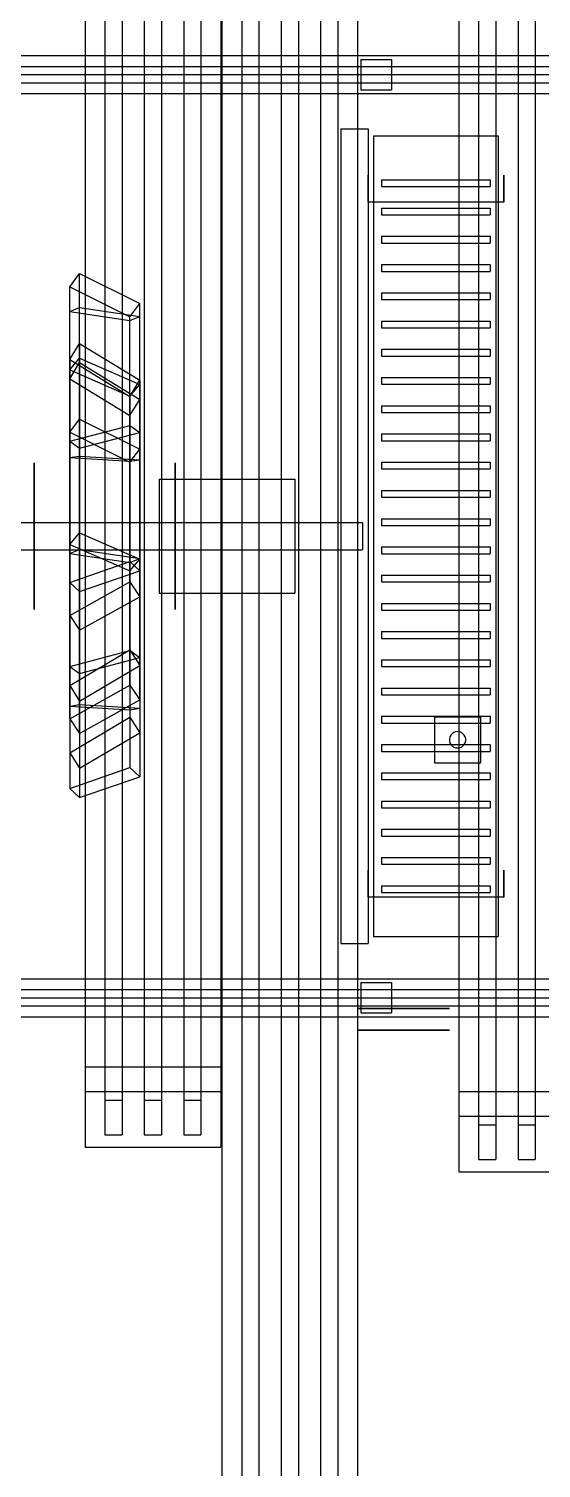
# Model space of a CAD drawing. Header units: millimetres. Extents: x -1355 to 669, y -1138 to 733.
# Drawn here: x -145.6 to -124.8, y -499 to -440.6 of the extents above; entities that cross this region are included whole.
import ezdxf

# ---------------------------------------------------------------- set-up
doc = ezdxf.new("R2010")
doc.units = ezdxf.units.MM
doc.layers.add('HIDDEN', color=8, linetype='Continuous')

msp = doc.modelspace()

# ---------------------------------------------------------------- linework, layer by layer
at = {"layer": 'HIDDEN'}
for points in [[(-137.75, -201.948), (-137.75, -674.948)], [(-137.75, -201.948), (-137.75, -674.948)], [(-132.25, -201.948), (-132.25, -674.948)], [(-132.25, -201.948), (-132.25, -674.948)], [(-136.95, -202.448), (-136.95, -674.448)], [(-136.95, -202.448), (-136.95, -674.448)], [(-136.25, -202.448), (-136.25, -674.448)], [(-136.25, -202.448), (-136.25, -674.448)], [(-135.35, -202.448), (-135.35, -674.448)], [(-135.35, -202.448), (-135.35, -674.448)], [(-134.65, -202.448), (-134.65, -674.448)], [(-134.65, -202.448), (-134.65, -674.448)], [(-133.75, -202.448), (-133.75, -674.448)], [(-133.75, -202.448), (-133.75, -674.448)], [(-133.05, -202.448), (-133.05, -674.448)], [(-133.05, -202.448), (-133.05, -674.448)], [(-143.3, -268.448), (-143.3, -485.948)], [(-143.3, -268.448), (-143.3, -485.948)], [(-137.8, -268.448), (-137.8, -485.948)], [(-137.8, -268.448), (-137.8, -485.948)], [(-142.5, -268.948), (-142.5, -485.448)], [(-142.5, -268.948), (-142.5, -485.448)], [(-141.8, -268.948), (-141.8, -485.448)], [(-141.8, -268.948), (-141.8, -485.448)], [(-140.9, -268.948), (-140.9, -485.448)], [(-140.9, -268.948), (-140.9, -485.448)], [(-140.2, -268.948), (-140.2, -485.448)], [(-140.2, -268.948), (-140.2, -485.448)], [(-139.3, -268.948), (-139.3, -485.448)], [(-139.3, -268.948), (-139.3, -485.448)], [(-138.6, -268.948), (-138.6, -485.448)], [(-138.6, -268.948), (-138.6, -485.448)], [(-128.15, -274.448), (-128.15, -486.948)], [(-128.15, -274.448), (-128.15, -486.948)], [(-127.35, -274.948), (-127.35, -486.448)], [(-127.35, -274.948), (-127.35, -486.448)], [(-126.65, -274.948), (-126.65, -486.448)], [(-126.65, -274.948), (-126.65, -486.448)], [(-125.75, -274.948), (-125.75, -486.448)], [(-125.75, -274.948), (-125.75, -486.448)], [(-125.05, -274.948), (-125.05, -486.448)], [(-125.05, -274.948), (-125.05, -486.448)], [(-317.4, -441.728), (-97.4, -441.728)], [(-317.4, -441.728), (-97.4, -441.728)], [(-317.4, -441.728), (-97.4, -441.728)], [(-317.4, -441.728), (-97.4, -441.728)], [(-132.116, -441.882), (-130.884, -441.882)], [(-132.116, -441.882), (-130.884, -441.882)], [(-132.116, -441.882), (-132.116, -443.114)], [(-132.116, -441.882), (-132.116, -443.114)], [(-130.884, -441.882), (-130.884, -443.114)], [(-130.884, -441.882), (-130.884, -443.114)], [(-317.4, -442.168), (-97.4, -442.168)], [(-317.4, -442.168), (-97.4, -442.168)], [(-317.4, -442.498), (-97.4, -442.498)], [(-317.4, -442.498), (-97.4, -442.498)], [(-317.4, -442.498), (-97.4, -442.498)], [(-317.4, -442.498), (-97.4, -442.498)], [(-317.4, -442.498), (-97.4, -442.498)], [(-317.4, -442.498), (-97.4, -442.498)], [(-317.4, -442.828), (-97.4, -442.828)], [(-317.4, -442.828), (-97.4, -442.828)], [(-132.116, -443.114), (-130.884, -443.114)], [(-132.116, -443.114), (-130.884, -443.114)], [(-317.4, -443.268), (-97.4, -443.268)], [(-317.4, -443.268), (-97.4, -443.268)], [(-317.4, -443.268), (-97.4, -443.268)], [(-317.4, -443.268), (-97.4, -443.268)], [(-132.93, -444.698), (-131.83, -444.698)], [(-132.93, -444.698), (-131.83, -444.698)], [(-132.93, -444.698), (-132.93, -477.698)], [(-132.93, -444.698), (-132.93, -477.698)], [(-131.83, -444.698), (-131.83, -477.698)], [(-131.83, -444.698), (-131.83, -477.698)], [(-131.61, -444.973), (-126.55, -444.973)], [(-131.61, -444.973), (-126.55, -444.973)], [(-131.61, -444.973), (-131.61, -477.423)], [(-131.61, -444.973), (-131.61, -477.423)], [(-131.61, -444.973), (-126.55, -444.973)], [(-131.61, -444.973), (-126.55, -444.973)], [(-131.61, -444.973), (-131.61, -477.423)], [(-131.61, -444.973), (-131.61, -477.423)], [(-126.55, -444.973), (-126.55, -477.423)], [(-126.55, -444.973), (-126.55, -477.423)], [(-126.55, -444.973), (-126.55, -477.423)], [(-126.55, -444.973), (-126.55, -477.423)], [(-131.83, -446.568), (-131.83, -446.584)], [(-131.83, -446.584), (-131.83, -446.568)], [(-131.83, -446.568), (-131.83, -446.584)], [(-131.83, -446.584), (-131.83, -446.568)], [(-131.83, -446.584), (-131.83, -446.631)], [(-131.83, -446.631), (-131.83, -446.584)], [(-131.83, -446.584), (-131.83, -446.631)], [(-131.83, -446.631), (-131.83, -446.584)], [(-131.83, -446.631), (-131.83, -446.707)], [(-131.83, -446.707), (-131.83, -446.631)], [(-131.83, -446.631), (-131.83, -446.707)], [(-131.83, -446.707), (-131.83, -446.631)], [(-131.83, -446.707), (-131.83, -446.806)], [(-131.83, -446.806), (-131.83, -446.707)], [(-131.83, -446.707), (-131.83, -446.806)], [(-131.83, -446.806), (-131.83, -446.707)], [(-126.33, -446.568), (-126.33, -446.584)], [(-126.33, -446.584), (-126.33, -446.568)], [(-126.33, -446.568), (-126.33, -446.584)], [(-126.33, -446.584), (-126.33, -446.568)], [(-126.33, -446.584), (-126.33, -446.631)], [(-126.33, -446.631), (-126.33, -446.584)], [(-126.33, -446.584), (-126.33, -446.631)], [(-126.33, -446.631), (-126.33, -446.584)], [(-126.33, -446.631), (-126.33, -446.707)], [(-126.33, -446.707), (-126.33, -446.631)], [(-126.33, -446.631), (-126.33, -446.707)], [(-126.33, -446.707), (-126.33, -446.631)], [(-126.33, -446.707), (-126.33, -446.806)], [(-126.33, -446.806), (-126.33, -446.707)], [(-126.33, -446.707), (-126.33, -446.806)], [(-126.33, -446.806), (-126.33, -446.707)], [(-131.83, -446.806), (-131.83, -446.923)], [(-131.83, -446.923), (-131.83, -446.806)], [(-131.83, -446.806), (-131.83, -446.923)], [(-131.83, -446.923), (-131.83, -446.806)], [(-131.83, -446.923), (-131.83, -447.052)], [(-131.83, -447.052), (-131.83, -446.923)], [(-131.83, -446.923), (-131.83, -447.052)], [(-131.83, -447.052), (-131.83, -446.923)], [(-131.83, -447.052), (-131.83, -447.185)], [(-131.83, -447.185), (-131.83, -447.052)], [(-131.83, -447.052), (-131.83, -447.185)], [(-131.83, -447.185), (-131.83, -447.052)], [(-131.83, -447.185), (-131.83, -447.313)], [(-131.83, -447.313), (-131.83, -447.185)], [(-131.83, -447.185), (-131.83, -447.313)], [(-131.83, -447.313), (-131.83, -447.185)], [(-131.83, -447.313), (-131.83, -447.431)], [(-131.83, -447.431), (-131.83, -447.313)], [(-131.83, -447.313), (-131.83, -447.431)], [(-131.83, -447.431), (-131.83, -447.313)], [(-131.28, -446.761), (-126.88, -446.761)], [(-131.28, -446.761), (-126.88, -446.761)], [(-131.28, -446.761), (-131.28, -447.036)], [(-131.28, -446.761), (-131.28, -447.036)], [(-131.28, -447.036), (-126.88, -447.036)], [(-131.28, -447.036), (-126.88, -447.036)], [(-126.88, -446.761), (-126.88, -447.036)], [(-126.88, -446.761), (-126.88, -447.036)], [(-126.33, -446.806), (-126.33, -446.923)], [(-126.33, -446.923), (-126.33, -446.806)], [(-126.33, -446.806), (-126.33, -446.923)], [(-126.33, -446.923), (-126.33, -446.806)], [(-126.33, -446.923), (-126.33, -447.052)], [(-126.33, -447.052), (-126.33, -446.923)], [(-126.33, -446.923), (-126.33, -447.052)], [(-126.33, -447.052), (-126.33, -446.923)], [(-126.33, -447.052), (-126.33, -447.185)], [(-126.33, -447.185), (-126.33, -447.052)], [(-126.33, -447.052), (-126.33, -447.185)], [(-126.33, -447.185), (-126.33, -447.052)], [(-126.33, -447.185), (-126.33, -447.313)], [(-126.33, -447.313), (-126.33, -447.185)], [(-126.33, -447.185), (-126.33, -447.313)], [(-126.33, -447.313), (-126.33, -447.185)], [(-126.33, -447.313), (-126.33, -447.431)], [(-126.33, -447.431), (-126.33, -447.313)], [(-126.33, -447.313), (-126.33, -447.431)], [(-126.33, -447.431), (-126.33, -447.313)], [(-131.83, -447.431), (-131.83, -447.53)], [(-131.83, -447.53), (-131.83, -447.431)], [(-131.83, -447.431), (-131.83, -447.53)], [(-131.83, -447.53), (-131.83, -447.431)], [(-131.83, -447.53), (-131.83, -447.605)], [(-131.83, -447.605), (-131.83, -447.53)], [(-131.83, -447.53), (-131.83, -447.605)], [(-131.83, -447.605), (-131.83, -447.53)], [(-131.83, -447.605), (-131.83, -447.652)], [(-131.83, -447.652), (-131.83, -447.605)], [(-131.83, -447.605), (-131.83, -447.652)], [(-131.83, -447.652), (-131.83, -447.605)], [(-131.83, -447.652), (-131.83, -447.668)], [(-131.83, -447.668), (-131.83, -447.652)], [(-131.83, -447.652), (-131.83, -447.668)], [(-131.83, -447.668), (-131.83, -447.652)], [(-126.33, -447.668), (-131.83, -447.668)], [(-126.33, -447.668), (-131.83, -447.668)], [(-131.28, -447.905), (-126.88, -447.905)], [(-131.28, -447.905), (-126.88, -447.905)], [(-131.28, -447.905), (-131.28, -448.18)], [(-131.28, -447.905), (-131.28, -448.18)], [(-126.88, -447.905), (-126.88, -448.18)], [(-126.88, -447.905), (-126.88, -448.18)], [(-126.33, -447.431), (-126.33, -447.53)], [(-126.33, -447.53), (-126.33, -447.431)], [(-126.33, -447.431), (-126.33, -447.53)], [(-126.33, -447.53), (-126.33, -447.431)], [(-126.33, -447.53), (-126.33, -447.605)], [(-126.33, -447.605), (-126.33, -447.53)], [(-126.33, -447.53), (-126.33, -447.605)], [(-126.33, -447.605), (-126.33, -447.53)], [(-126.33, -447.605), (-126.33, -447.652)], [(-126.33, -447.652), (-126.33, -447.605)], [(-126.33, -447.605), (-126.33, -447.652)], [(-126.33, -447.652), (-126.33, -447.605)], [(-126.33, -447.652), (-126.33, -447.668)], [(-126.33, -447.668), (-126.33, -447.652)], [(-126.33, -447.652), (-126.33, -447.668)], [(-126.33, -447.668), (-126.33, -447.652)], [(-131.28, -448.18), (-126.88, -448.18)], [(-131.28, -448.18), (-126.88, -448.18)], [(-131.28, -449.049), (-126.88, -449.049)], [(-131.28, -449.049), (-126.88, -449.049)], [(-131.28, -449.049), (-131.28, -449.324)], [(-131.28, -449.049), (-131.28, -449.324)], [(-126.88, -449.049), (-126.88, -449.324)], [(-126.88, -449.049), (-126.88, -449.324)], [(-131.28, -449.324), (-126.88, -449.324)], [(-131.28, -449.324), (-126.88, -449.324)], [(-131.28, -450.193), (-126.88, -450.193)], [(-131.28, -450.193), (-126.88, -450.193)], [(-131.28, -450.193), (-131.28, -450.468)], [(-131.28, -450.193), (-131.28, -450.468)], [(-126.88, -450.193), (-126.88, -450.468)], [(-126.88, -450.193), (-126.88, -450.468)], [(-143.92, -451.092), (-143.518, -450.558)], [(-143.518, -450.558), (-141.08, -451.773)], [(-143.518, -456.451), (-143.518, -450.558)], [(-131.28, -450.468), (-126.88, -450.468)], [(-131.28, -450.468), (-126.88, -450.468)], [(-143.92, -451.092), (-141.482, -452.307)], [(-143.92, -456.985), (-143.92, -451.092)], [(-131.28, -451.337), (-126.88, -451.337)], [(-131.28, -451.337), (-126.88, -451.337)], [(-131.28, -451.337), (-131.28, -451.612)], [(-131.28, -451.337), (-131.28, -451.612)], [(-126.88, -451.337), (-126.88, -451.612)], [(-126.88, -451.337), (-126.88, -451.612)], [(-143.92, -452.093), (-143.518, -451.93)], [(-143.518, -451.93), (-141.08, -452.302)], [(-143.518, -461.733), (-143.518, -451.93)], [(-141.482, -452.307), (-141.08, -451.773)], [(-141.08, -457.667), (-141.08, -451.773)], [(-131.28, -451.612), (-126.88, -451.612)], [(-131.28, -451.612), (-126.88, -451.612)], [(-143.92, -452.093), (-141.482, -452.465)], [(-143.92, -461.896), (-143.92, -452.093)], [(-141.482, -452.465), (-141.08, -452.302)], [(-141.482, -458.2), (-141.482, -452.307)], [(-141.482, -462.267), (-141.482, -452.465)], [(-141.08, -462.104), (-141.08, -452.302)], [(-131.28, -452.481), (-126.88, -452.481)], [(-131.28, -452.481), (-126.88, -452.481)], [(-131.28, -452.481), (-131.28, -452.756)], [(-131.28, -452.481), (-131.28, -452.756)], [(-126.88, -452.481), (-126.88, -452.756)], [(-126.88, -452.481), (-126.88, -452.756)], [(-131.28, -452.756), (-126.88, -452.756)], [(-131.28, -452.756), (-126.88, -452.756)], [(-143.92, -454.045), (-143.518, -453.391)], [(-143.518, -453.391), (-141.08, -454.881)], [(-143.518, -453.391), (-143.518, -454.165)], [(-131.28, -453.625), (-126.88, -453.625)], [(-131.28, -453.625), (-126.88, -453.625)], [(-131.28, -453.625), (-131.28, -453.9)], [(-131.28, -453.625), (-131.28, -453.9)], [(-126.88, -453.625), (-126.88, -453.9)], [(-126.88, -453.625), (-126.88, -453.9)], [(-143.92, -454.453), (-143.518, -453.984)], [(-143.92, -454.045), (-141.482, -455.536)], [(-143.92, -454.045), (-143.92, -454.819)], [(-143.92, -454.819), (-143.518, -454.165)], [(-143.518, -453.984), (-141.08, -455.052)], [(-143.518, -453.984), (-143.518, -461.062)], [(-143.518, -454.165), (-141.08, -455.655)], [(-131.28, -453.9), (-126.88, -453.9)], [(-131.28, -453.9), (-126.88, -453.9)], [(-143.92, -454.453), (-141.482, -455.521)], [(-143.92, -454.453), (-143.92, -461.532)], [(-143.92, -454.819), (-141.482, -456.31)], [(-141.482, -455.536), (-141.08, -454.881)], [(-141.08, -454.881), (-141.08, -455.655)], [(-131.28, -454.769), (-126.88, -454.769)], [(-131.28, -454.769), (-126.88, -454.769)], [(-131.28, -454.769), (-131.28, -455.044)], [(-131.28, -454.769), (-131.28, -455.044)], [(-126.88, -454.769), (-126.88, -455.044)], [(-126.88, -454.769), (-126.88, -455.044)], [(-141.482, -455.521), (-141.08, -455.052)], [(-141.08, -455.052), (-141.08, -462.131)], [(-131.28, -455.044), (-126.88, -455.044)], [(-131.28, -455.044), (-126.88, -455.044)], [(-141.482, -455.521), (-141.482, -462.6)], [(-141.482, -455.536), (-141.482, -456.31)], [(-141.482, -456.31), (-141.08, -455.655)], [(-131.28, -455.913), (-126.88, -455.913)], [(-131.28, -455.913), (-126.88, -455.913)], [(-131.28, -455.913), (-131.28, -456.188)], [(-131.28, -455.913), (-131.28, -456.188)], [(-126.88, -455.913), (-126.88, -456.188)], [(-126.88, -455.913), (-126.88, -456.188)], [(-143.92, -456.985), (-143.518, -456.451)], [(-143.518, -456.451), (-141.08, -457.667)], [(-131.28, -456.188), (-126.88, -456.188)], [(-131.28, -456.188), (-126.88, -456.188)], [(-143.92, -457.355), (-141.482, -456.709)], [(-143.92, -456.985), (-141.482, -458.2)], [(-143.518, -457.639), (-141.08, -456.993)], [(-141.482, -465.834), (-141.482, -456.709)], [(-141.482, -456.709), (-141.08, -456.993)], [(-141.08, -466.118), (-141.08, -456.993)], [(-131.28, -457.057), (-126.88, -457.057)], [(-131.28, -457.057), (-126.88, -457.057)], [(-131.28, -457.057), (-131.28, -457.332)], [(-131.28, -457.057), (-131.28, -457.332)], [(-126.88, -457.057), (-126.88, -457.332)], [(-126.88, -457.057), (-126.88, -457.332)], [(-143.92, -466.481), (-143.92, -457.355)], [(-143.92, -457.355), (-143.518, -457.639)], [(-143.518, -466.764), (-143.518, -457.639)], [(-141.482, -458.2), (-141.08, -457.667)], [(-131.28, -457.332), (-126.88, -457.332)], [(-131.28, -457.332), (-126.88, -457.332)], [(-145.36, -458.228), (-145.36, -458.312)], [(-145.36, -458.318), (-145.36, -458.228)], [(-145.36, -458.312), (-145.36, -458.563)], [(-145.36, -458.574), (-145.36, -458.318)], [(-143.92, -458.017), (-143.518, -457.952)], [(-143.92, -458.017), (-141.482, -458.163)], [(-143.92, -458.017), (-143.92, -468.088)], [(-143.518, -457.952), (-141.08, -458.099)], [(-143.518, -457.952), (-143.518, -468.024)], [(-141.482, -458.163), (-141.08, -458.099)], [(-141.482, -458.163), (-141.482, -468.234)], [(-141.08, -458.099), (-141.08, -468.17)], [(-139.64, -458.228), (-139.64, -458.312)], [(-139.64, -458.318), (-139.64, -458.228)], [(-139.64, -458.312), (-139.64, -458.563)], [(-139.64, -458.574), (-139.64, -458.318)], [(-131.28, -458.201), (-126.88, -458.201)], [(-131.28, -458.201), (-126.88, -458.201)], [(-131.28, -458.201), (-131.28, -458.476)], [(-131.28, -458.201), (-131.28, -458.476)], [(-126.88, -458.201), (-126.88, -458.476)], [(-126.88, -458.201), (-126.88, -458.476)], [(-145.36, -458.563), (-145.36, -458.967)], [(-145.36, -458.983), (-145.36, -458.574)], [(-145.36, -458.967), (-145.36, -459.501)], [(-145.36, -459.521), (-145.36, -458.983)], [(-140.3, -458.888), (-134.8, -458.888)], [(-140.3, -458.888), (-134.8, -458.888)], [(-140.3, -458.888), (-140.3, -463.508)], [(-140.3, -458.888), (-140.3, -463.508)], [(-139.64, -458.563), (-139.64, -458.967)], [(-139.64, -458.983), (-139.64, -458.574)], [(-139.64, -458.967), (-139.64, -459.501)], [(-139.64, -459.521), (-139.64, -458.983)], [(-134.8, -458.888), (-134.8, -463.508)], [(-134.8, -458.888), (-134.8, -463.508)], [(-131.28, -458.476), (-126.88, -458.476)], [(-131.28, -458.476), (-126.88, -458.476)], [(-145.36, -459.501), (-145.36, -460.134)], [(-145.36, -460.156), (-145.36, -459.521)], [(-139.64, -459.501), (-139.64, -460.134)], [(-139.64, -460.156), (-139.64, -459.521)], [(-131.28, -459.345), (-126.88, -459.345)], [(-131.28, -459.345), (-126.88, -459.345)], [(-131.28, -459.345), (-131.28, -459.62)], [(-131.28, -459.345), (-131.28, -459.62)], [(-126.88, -459.345), (-126.88, -459.62)], [(-126.88, -459.345), (-126.88, -459.62)], [(-145.36, -460.134), (-145.36, -460.829)], [(-139.64, -460.134), (-139.64, -460.829)], [(-131.28, -459.62), (-126.88, -459.62)], [(-131.28, -459.62), (-126.88, -459.62)], [(-152.95, -460.648), (-132.05, -460.648)], [(-152.95, -460.648), (-132.05, -460.648)], [(-145.36, -460.852), (-145.36, -460.156)], [(-139.64, -460.852), (-139.64, -460.156)], [(-132.05, -460.648), (-132.05, -461.748)], [(-132.05, -460.648), (-132.05, -461.748)], [(-131.28, -460.489), (-126.88, -460.489)], [(-131.28, -460.489), (-126.88, -460.489)], [(-131.28, -460.489), (-131.28, -460.764)], [(-131.28, -460.489), (-131.28, -460.764)], [(-126.88, -460.489), (-126.88, -460.764)], [(-126.88, -460.489), (-126.88, -460.764)], [(-145.36, -460.829), (-145.36, -461.545)], [(-145.36, -461.568), (-145.36, -460.852)], [(-143.92, -461.532), (-143.518, -461.062)], [(-143.518, -461.062), (-141.08, -462.131)], [(-139.64, -460.829), (-139.64, -461.545)], [(-139.64, -461.568), (-139.64, -460.852)], [(-131.28, -460.764), (-126.88, -460.764)], [(-131.28, -460.764), (-126.88, -460.764)], [(-152.95, -461.748), (-132.05, -461.748)], [(-152.95, -461.748), (-132.05, -461.748)], [(-145.36, -461.545), (-145.36, -462.24)], [(-145.36, -462.263), (-145.36, -461.568)], [(-143.92, -461.532), (-141.482, -462.6)], [(-143.92, -461.896), (-143.518, -461.733)], [(-143.92, -461.896), (-141.482, -462.267)], [(-143.518, -461.733), (-141.08, -462.104)], [(-139.64, -461.545), (-139.64, -462.24)], [(-139.64, -462.263), (-139.64, -461.568)], [(-131.28, -461.633), (-126.88, -461.633)], [(-131.28, -461.633), (-126.88, -461.633)], [(-131.28, -461.633), (-131.28, -461.908)], [(-131.28, -461.633), (-131.28, -461.908)], [(-126.88, -461.633), (-126.88, -461.908)], [(-126.88, -461.633), (-126.88, -461.908)], [(-145.36, -462.24), (-145.36, -462.876)], [(-145.36, -462.895), (-145.36, -462.263)], [(-143.92, -463.069), (-141.482, -462.225)], [(-141.482, -462.267), (-141.08, -462.104)], [(-141.482, -462.6), (-141.08, -462.131)], [(-141.482, -462.225), (-141.482, -470.577)], [(-141.482, -462.225), (-141.08, -462.596)], [(-139.64, -462.24), (-139.64, -462.876)], [(-139.64, -462.895), (-139.64, -462.263)], [(-131.28, -461.908), (-126.88, -461.908)], [(-131.28, -461.908), (-126.88, -461.908)], [(-145.36, -462.876), (-145.36, -463.414)], [(-145.36, -463.429), (-145.36, -462.895)], [(-143.92, -464.415), (-141.482, -463.054)], [(-143.92, -463.069), (-143.92, -471.421)], [(-143.92, -463.069), (-143.518, -463.44)], [(-143.518, -463.44), (-141.08, -462.596)], [(-141.482, -467.232), (-141.482, -463.054)], [(-141.482, -463.054), (-141.08, -463.652)], [(-141.08, -462.596), (-141.08, -470.947)], [(-139.64, -462.876), (-139.64, -463.414)], [(-139.64, -463.429), (-139.64, -462.895)], [(-131.28, -462.777), (-126.88, -462.777)], [(-131.28, -462.777), (-126.88, -462.777)], [(-131.28, -462.777), (-131.28, -463.052)], [(-131.28, -462.777), (-131.28, -463.052)], [(-131.28, -463.052), (-126.88, -463.052)], [(-131.28, -463.052), (-126.88, -463.052)], [(-126.88, -462.777), (-126.88, -463.052)], [(-126.88, -462.777), (-126.88, -463.052)], [(-145.36, -463.414), (-145.36, -463.823)], [(-145.36, -463.834), (-145.36, -463.429)], [(-143.518, -463.44), (-143.518, -471.792)], [(-143.518, -465.013), (-141.08, -463.652)], [(-141.08, -467.83), (-141.08, -463.652)], [(-140.3, -463.508), (-134.8, -463.508)], [(-140.3, -463.508), (-134.8, -463.508)], [(-139.64, -463.414), (-139.64, -463.823)], [(-139.64, -463.834), (-139.64, -463.429)], [(-145.36, -463.823), (-145.36, -464.079)], [(-145.36, -464.085), (-145.36, -463.834)], [(-145.36, -464.079), (-145.36, -464.168)], [(-145.36, -464.168), (-145.36, -464.085)], [(-139.64, -463.823), (-139.64, -464.079)], [(-139.64, -464.085), (-139.64, -463.834)], [(-139.64, -464.079), (-139.64, -464.168)], [(-139.64, -464.168), (-139.64, -464.085)], [(-131.28, -463.921), (-126.88, -463.921)], [(-131.28, -463.921), (-126.88, -463.921)], [(-131.28, -463.921), (-131.28, -464.196)], [(-131.28, -463.921), (-131.28, -464.196)], [(-131.28, -464.196), (-126.88, -464.196)], [(-131.28, -464.196), (-126.88, -464.196)], [(-126.88, -463.921), (-126.88, -464.196)], [(-126.88, -463.921), (-126.88, -464.196)], [(-143.92, -468.594), (-143.92, -464.415)], [(-143.92, -464.415), (-143.518, -465.013)], [(-143.518, -469.192), (-143.518, -465.013)], [(-131.28, -465.065), (-126.88, -465.065)], [(-131.28, -465.065), (-126.88, -465.065)], [(-131.28, -465.065), (-131.28, -465.34)], [(-131.28, -465.065), (-131.28, -465.34)], [(-131.28, -465.34), (-126.88, -465.34)], [(-131.28, -465.34), (-126.88, -465.34)], [(-126.88, -465.065), (-126.88, -465.34)], [(-126.88, -465.065), (-126.88, -465.34)], [(-143.92, -467.246), (-141.482, -465.807)], [(-143.92, -466.481), (-141.482, -465.834)], [(-141.482, -465.807), (-141.482, -468.531)], [(-141.482, -465.807), (-141.08, -466.439)], [(-141.482, -465.834), (-141.08, -466.118)], [(-143.92, -466.481), (-143.518, -466.764)], [(-143.518, -466.764), (-141.08, -466.118)], [(-143.518, -467.879), (-141.08, -466.439)], [(-141.08, -466.439), (-141.08, -469.163)], [(-131.28, -466.209), (-126.88, -466.209)], [(-131.28, -466.209), (-126.88, -466.209)], [(-131.28, -466.209), (-131.28, -466.484)], [(-131.28, -466.209), (-131.28, -466.484)], [(-131.28, -466.484), (-126.88, -466.484)], [(-131.28, -466.484), (-126.88, -466.484)], [(-126.88, -466.209), (-126.88, -466.484)], [(-126.88, -466.209), (-126.88, -466.484)], [(-143.92, -468.594), (-141.482, -467.232)], [(-143.92, -467.246), (-143.92, -469.97)], [(-143.92, -467.246), (-143.518, -467.879)], [(-141.482, -467.232), (-141.08, -467.83)], [(-131.28, -467.353), (-126.88, -467.353)], [(-131.28, -467.353), (-126.88, -467.353)], [(-131.28, -467.353), (-131.28, -467.628)], [(-131.28, -467.353), (-131.28, -467.628)], [(-131.28, -467.628), (-126.88, -467.628)], [(-131.28, -467.628), (-126.88, -467.628)], [(-126.88, -467.353), (-126.88, -467.628)], [(-126.88, -467.353), (-126.88, -467.628)], [(-143.92, -468.088), (-143.518, -468.024)], [(-143.92, -468.088), (-141.482, -468.234)], [(-143.518, -469.192), (-141.08, -467.83)], [(-143.518, -467.879), (-143.518, -470.603)], [(-143.518, -468.024), (-141.08, -468.17)], [(-141.482, -468.234), (-141.08, -468.17)], [(-143.92, -469.97), (-141.482, -468.531)], [(-143.92, -468.594), (-143.518, -469.192)], [(-141.482, -468.531), (-141.08, -469.163)], [(-131.28, -468.497), (-126.88, -468.497)], [(-131.28, -468.497), (-126.88, -468.497)], [(-131.28, -468.497), (-131.28, -468.772)], [(-131.28, -468.497), (-131.28, -468.772)], [(-131.28, -468.772), (-126.88, -468.772)], [(-131.28, -468.772), (-126.88, -468.772)], [(-129.135, -468.513), (-127.265, -468.513)], [(-129.135, -468.513), (-127.265, -468.513)], [(-129.135, -468.513), (-129.135, -470.383)], [(-129.135, -468.513), (-129.135, -470.383)], [(-127.265, -468.513), (-127.265, -470.383)], [(-127.265, -468.513), (-127.265, -470.383)], [(-126.88, -468.497), (-126.88, -468.772)], [(-126.88, -468.497), (-126.88, -468.772)], [(-143.518, -470.603), (-141.08, -469.163)], [(-128.509, -469.331), (-128.528, -469.409)], [(-128.509, -469.331), (-128.528, -469.409)], [(-128.528, -469.409), (-128.528, -469.488)], [(-128.528, -469.409), (-128.528, -469.488)], [(-128.472, -469.261), (-128.509, -469.331)], [(-128.472, -469.261), (-128.509, -469.331)], [(-128.419, -469.201), (-128.472, -469.261)], [(-128.419, -469.201), (-128.472, -469.261)], [(-128.353, -469.156), (-128.419, -469.201)], [(-128.353, -469.156), (-128.419, -469.201)], [(-128.279, -469.128), (-128.353, -469.156)], [(-128.279, -469.128), (-128.353, -469.156)], [(-128.2, -469.118), (-128.279, -469.128)], [(-128.2, -469.118), (-128.279, -469.128)], [(-128.121, -469.128), (-128.2, -469.118)], [(-128.121, -469.128), (-128.2, -469.118)], [(-128.047, -469.156), (-128.121, -469.128)], [(-128.047, -469.156), (-128.121, -469.128)], [(-127.981, -469.201), (-128.047, -469.156)], [(-127.981, -469.201), (-128.047, -469.156)], [(-127.928, -469.261), (-127.981, -469.201)], [(-127.928, -469.261), (-127.981, -469.201)], [(-127.891, -469.331), (-127.928, -469.261)], [(-127.891, -469.331), (-127.928, -469.261)], [(-127.872, -469.409), (-127.891, -469.331)], [(-127.872, -469.409), (-127.891, -469.331)], [(-127.872, -469.488), (-127.872, -469.409)], [(-127.872, -469.488), (-127.872, -469.409)], [(-143.92, -469.97), (-143.518, -470.603)], [(-131.28, -469.641), (-126.88, -469.641)], [(-131.28, -469.641), (-126.88, -469.641)], [(-131.28, -469.641), (-131.28, -469.916)], [(-131.28, -469.641), (-131.28, -469.916)], [(-131.28, -469.916), (-126.88, -469.916)], [(-131.28, -469.916), (-126.88, -469.916)], [(-128.528, -469.488), (-128.509, -469.565)], [(-128.528, -469.488), (-128.509, -469.565)], [(-128.509, -469.565), (-128.472, -469.636)], [(-128.509, -469.565), (-128.472, -469.636)], [(-128.472, -469.636), (-128.419, -469.695)], [(-128.472, -469.636), (-128.419, -469.695)], [(-128.419, -469.695), (-128.353, -469.741)], [(-128.419, -469.695), (-128.353, -469.741)], [(-128.353, -469.741), (-128.279, -469.769)], [(-128.353, -469.741), (-128.279, -469.769)], [(-128.279, -469.769), (-128.2, -469.778)], [(-128.279, -469.769), (-128.2, -469.778)], [(-128.2, -469.778), (-128.121, -469.769)], [(-128.2, -469.778), (-128.121, -469.769)], [(-128.121, -469.769), (-128.047, -469.741)], [(-128.121, -469.769), (-128.047, -469.741)], [(-128.047, -469.741), (-127.981, -469.695)], [(-128.047, -469.741), (-127.981, -469.695)], [(-127.981, -469.695), (-127.928, -469.636)], [(-127.981, -469.695), (-127.928, -469.636)], [(-127.928, -469.636), (-127.891, -469.565)], [(-127.928, -469.636), (-127.891, -469.565)], [(-127.891, -469.565), (-127.872, -469.488)], [(-127.891, -469.565), (-127.872, -469.488)], [(-126.88, -469.641), (-126.88, -469.916)], [(-126.88, -469.641), (-126.88, -469.916)], [(-143.92, -471.421), (-141.482, -470.577)], [(-141.482, -470.577), (-141.08, -470.947)], [(-129.135, -470.383), (-127.265, -470.383)], [(-129.135, -470.383), (-127.265, -470.383)], [(-143.518, -471.792), (-141.08, -470.947)], [(-131.28, -470.785), (-126.88, -470.785)], [(-131.28, -470.785), (-126.88, -470.785)], [(-131.28, -470.785), (-131.28, -471.06)], [(-131.28, -470.785), (-131.28, -471.06)], [(-131.28, -471.06), (-126.88, -471.06)], [(-131.28, -471.06), (-126.88, -471.06)], [(-126.88, -470.785), (-126.88, -471.06)], [(-126.88, -470.785), (-126.88, -471.06)], [(-143.92, -471.421), (-143.518, -471.792)], [(-131.28, -471.929), (-126.88, -471.929)], [(-131.28, -471.929), (-126.88, -471.929)], [(-131.28, -471.929), (-131.28, -472.204)], [(-131.28, -471.929), (-131.28, -472.204)], [(-131.28, -472.204), (-126.88, -472.204)], [(-131.28, -472.204), (-126.88, -472.204)], [(-126.88, -471.929), (-126.88, -472.204)], [(-126.88, -471.929), (-126.88, -472.204)], [(-131.28, -473.073), (-126.88, -473.073)], [(-131.28, -473.073), (-126.88, -473.073)], [(-131.28, -473.073), (-131.28, -473.348)], [(-131.28, -473.073), (-131.28, -473.348)], [(-131.28, -473.348), (-126.88, -473.348)], [(-131.28, -473.348), (-126.88, -473.348)], [(-126.88, -473.073), (-126.88, -473.348)], [(-126.88, -473.073), (-126.88, -473.348)], [(-131.83, -474.728), (-131.83, -474.744)], [(-131.83, -474.744), (-131.83, -474.728)], [(-131.83, -474.728), (-131.83, -474.744)], [(-131.83, -474.744), (-131.83, -474.728)], [(-131.28, -474.217), (-126.88, -474.217)], [(-131.28, -474.217), (-126.88, -474.217)], [(-131.28, -474.217), (-131.28, -474.492)], [(-131.28, -474.217), (-131.28, -474.492)], [(-131.28, -474.492), (-126.88, -474.492)], [(-131.28, -474.492), (-126.88, -474.492)], [(-126.88, -474.217), (-126.88, -474.492)], [(-126.88, -474.217), (-126.88, -474.492)], [(-126.33, -474.728), (-126.33, -474.744)], [(-126.33, -474.744), (-126.33, -474.728)], [(-126.33, -474.728), (-126.33, -474.744)], [(-126.33, -474.744), (-126.33, -474.728)], [(-131.83, -474.744), (-131.83, -474.791)], [(-131.83, -474.791), (-131.83, -474.744)], [(-131.83, -474.744), (-131.83, -474.791)], [(-131.83, -474.791), (-131.83, -474.744)], [(-131.83, -474.791), (-131.83, -474.867)], [(-131.83, -474.867), (-131.83, -474.791)], [(-131.83, -474.791), (-131.83, -474.867)], [(-131.83, -474.867), (-131.83, -474.791)], [(-131.83, -474.867), (-131.83, -474.966)], [(-131.83, -474.966), (-131.83, -474.867)], [(-131.83, -474.867), (-131.83, -474.966)], [(-131.83, -474.966), (-131.83, -474.867)], [(-131.83, -474.966), (-131.83, -475.083)], [(-131.83, -475.083), (-131.83, -474.966)], [(-131.83, -474.966), (-131.83, -475.083)], [(-131.83, -475.083), (-131.83, -474.966)], [(-131.83, -475.083), (-131.83, -475.212)], [(-131.83, -475.212), (-131.83, -475.083)], [(-131.83, -475.083), (-131.83, -475.212)], [(-131.83, -475.212), (-131.83, -475.083)], [(-131.83, -475.212), (-131.83, -475.345)], [(-131.83, -475.345), (-131.83, -475.212)], [(-131.83, -475.212), (-131.83, -475.345)], [(-131.83, -475.345), (-131.83, -475.212)], [(-126.33, -474.744), (-126.33, -474.791)], [(-126.33, -474.791), (-126.33, -474.744)], [(-126.33, -474.744), (-126.33, -474.791)], [(-126.33, -474.791), (-126.33, -474.744)], [(-126.33, -474.791), (-126.33, -474.867)], [(-126.33, -474.867), (-126.33, -474.791)], [(-126.33, -474.791), (-126.33, -474.867)], [(-126.33, -474.867), (-126.33, -474.791)], [(-126.33, -474.867), (-126.33, -474.966)], [(-126.33, -474.966), (-126.33, -474.867)], [(-126.33, -474.867), (-126.33, -474.966)], [(-126.33, -474.966), (-126.33, -474.867)], [(-126.33, -474.966), (-126.33, -475.083)], [(-126.33, -475.083), (-126.33, -474.966)], [(-126.33, -474.966), (-126.33, -475.083)], [(-126.33, -475.083), (-126.33, -474.966)], [(-126.33, -475.083), (-126.33, -475.212)], [(-126.33, -475.212), (-126.33, -475.083)], [(-126.33, -475.083), (-126.33, -475.212)], [(-126.33, -475.212), (-126.33, -475.083)], [(-126.33, -475.212), (-126.33, -475.345)], [(-126.33, -475.345), (-126.33, -475.212)], [(-126.33, -475.212), (-126.33, -475.345)], [(-126.33, -475.345), (-126.33, -475.212)], [(-131.83, -475.345), (-131.83, -475.473)], [(-131.83, -475.473), (-131.83, -475.345)], [(-131.83, -475.345), (-131.83, -475.473)], [(-131.83, -475.473), (-131.83, -475.345)], [(-131.83, -475.473), (-131.83, -475.591)], [(-131.83, -475.591), (-131.83, -475.473)], [(-131.83, -475.473), (-131.83, -475.591)], [(-131.83, -475.591), (-131.83, -475.473)], [(-131.83, -475.591), (-131.83, -475.69)], [(-131.83, -475.69), (-131.83, -475.591)], [(-131.83, -475.591), (-131.83, -475.69)], [(-131.83, -475.69), (-131.83, -475.591)], [(-131.83, -475.69), (-131.83, -475.765)], [(-131.83, -475.765), (-131.83, -475.69)], [(-131.83, -475.69), (-131.83, -475.765)], [(-131.83, -475.765), (-131.83, -475.69)], [(-131.83, -475.765), (-131.83, -475.812)], [(-131.83, -475.812), (-131.83, -475.765)], [(-131.83, -475.765), (-131.83, -475.812)], [(-131.83, -475.812), (-131.83, -475.765)], [(-131.83, -475.812), (-131.83, -475.828)], [(-131.83, -475.828), (-131.83, -475.812)], [(-131.83, -475.812), (-131.83, -475.828)], [(-131.83, -475.828), (-131.83, -475.812)], [(-126.33, -475.828), (-131.83, -475.828)], [(-126.33, -475.828), (-131.83, -475.828)], [(-131.28, -475.361), (-126.88, -475.361)], [(-131.28, -475.361), (-126.88, -475.361)], [(-131.28, -475.361), (-131.28, -475.636)], [(-131.28, -475.361), (-131.28, -475.636)], [(-131.28, -475.636), (-126.88, -475.636)], [(-131.28, -475.636), (-126.88, -475.636)], [(-126.88, -475.361), (-126.88, -475.636)], [(-126.88, -475.361), (-126.88, -475.636)], [(-126.33, -475.345), (-126.33, -475.473)], [(-126.33, -475.473), (-126.33, -475.345)], [(-126.33, -475.345), (-126.33, -475.473)], [(-126.33, -475.473), (-126.33, -475.345)], [(-126.33, -475.473), (-126.33, -475.591)], [(-126.33, -475.591), (-126.33, -475.473)], [(-126.33, -475.473), (-126.33, -475.591)], [(-126.33, -475.591), (-126.33, -475.473)], [(-126.33, -475.591), (-126.33, -475.69)], [(-126.33, -475.69), (-126.33, -475.591)], [(-126.33, -475.591), (-126.33, -475.69)], [(-126.33, -475.69), (-126.33, -475.591)], [(-126.33, -475.69), (-126.33, -475.765)], [(-126.33, -475.765), (-126.33, -475.69)], [(-126.33, -475.69), (-126.33, -475.765)], [(-126.33, -475.765), (-126.33, -475.69)], [(-126.33, -475.765), (-126.33, -475.812)], [(-126.33, -475.812), (-126.33, -475.765)], [(-126.33, -475.765), (-126.33, -475.812)], [(-126.33, -475.812), (-126.33, -475.765)], [(-126.33, -475.812), (-126.33, -475.828)], [(-126.33, -475.828), (-126.33, -475.812)], [(-126.33, -475.812), (-126.33, -475.828)], [(-126.33, -475.828), (-126.33, -475.812)], [(-131.61, -477.423), (-126.55, -477.423)], [(-131.61, -477.423), (-126.55, -477.423)], [(-131.61, -477.423), (-126.55, -477.423)], [(-131.61, -477.423), (-126.55, -477.423)], [(-132.93, -477.698), (-131.83, -477.698)], [(-132.93, -477.698), (-131.83, -477.698)], [(-317.4, -479.128), (-97.4, -479.128)], [(-317.4, -479.128), (-97.4, -479.128)], [(-317.4, -479.128), (-97.4, -479.128)], [(-317.4, -479.128), (-97.4, -479.128)], [(-132.116, -479.282), (-130.884, -479.282)], [(-132.116, -479.282), (-130.884, -479.282)], [(-132.116, -479.282), (-132.116, -480.514)], [(-132.116, -479.282), (-132.116, -480.514)], [(-130.884, -479.282), (-130.884, -480.514)], [(-130.884, -479.282), (-130.884, -480.514)], [(-317.4, -479.568), (-97.4, -479.568)], [(-317.4, -479.568), (-97.4, -479.568)], [(-317.4, -479.898), (-97.4, -479.898)], [(-317.4, -479.898), (-97.4, -479.898)], [(-317.4, -479.898), (-97.4, -479.898)], [(-317.4, -479.898), (-97.4, -479.898)], [(-317.4, -479.898), (-97.4, -479.898)], [(-317.4, -479.898), (-97.4, -479.898)], [(-317.4, -480.228), (-97.4, -480.228)], [(-317.4, -480.228), (-97.4, -480.228)], [(-132.27, -480.338), (-132.256, -480.338)], [(-132.256, -480.338), (-132.27, -480.338)], [(-132.256, -480.338), (-132.148, -480.338)], [(-132.148, -480.338), (-132.256, -480.338)], [(-132.148, -480.338), (-131.939, -480.338)], [(-131.939, -480.338), (-132.148, -480.338)], [(-132.116, -480.514), (-130.884, -480.514)], [(-132.116, -480.514), (-130.884, -480.514)], [(-131.939, -480.338), (-131.64, -480.338)], [(-131.64, -480.338), (-131.939, -480.338)], [(-131.64, -480.338), (-131.269, -480.338)], [(-131.269, -480.338), (-131.64, -480.338)], [(-131.269, -480.338), (-130.848, -480.338)], [(-130.848, -480.338), (-131.269, -480.338)], [(-130.848, -480.338), (-130.4, -480.338)], [(-130.4, -480.338), (-130.848, -480.338)], [(-129.952, -480.338), (-130.4, -480.338)], [(-130.4, -480.338), (-129.952, -480.338)], [(-129.531, -480.338), (-129.952, -480.338)], [(-129.952, -480.338), (-129.531, -480.338)], [(-129.16, -480.338), (-129.531, -480.338)], [(-129.531, -480.338), (-129.16, -480.338)], [(-128.861, -480.338), (-129.16, -480.338)], [(-129.16, -480.338), (-128.861, -480.338)], [(-128.652, -480.338), (-128.861, -480.338)], [(-128.861, -480.338), (-128.652, -480.338)], [(-128.544, -480.338), (-128.652, -480.338)], [(-128.652, -480.338), (-128.544, -480.338)], [(-128.53, -480.338), (-128.544, -480.338)], [(-128.544, -480.338), (-128.53, -480.338)], [(-317.4, -480.668), (-97.4, -480.668)], [(-317.4, -480.668), (-97.4, -480.668)], [(-317.4, -480.668), (-97.4, -480.668)], [(-317.4, -480.668), (-97.4, -480.668)], [(-132.27, -481.218), (-132.256, -481.218)], [(-132.256, -481.218), (-132.27, -481.218)], [(-132.256, -481.218), (-132.148, -481.218)], [(-132.148, -481.218), (-132.256, -481.218)], [(-132.148, -481.218), (-131.939, -481.218)], [(-131.939, -481.218), (-132.148, -481.218)], [(-131.939, -481.218), (-131.64, -481.218)], [(-131.64, -481.218), (-131.939, -481.218)], [(-131.64, -481.218), (-131.269, -481.218)], [(-131.269, -481.218), (-131.64, -481.218)], [(-131.269, -481.218), (-130.848, -481.218)], [(-130.848, -481.218), (-131.269, -481.218)], [(-130.848, -481.218), (-130.4, -481.218)], [(-130.4, -481.218), (-130.848, -481.218)], [(-129.952, -481.218), (-130.4, -481.218)], [(-130.4, -481.218), (-129.952, -481.218)], [(-129.531, -481.218), (-129.952, -481.218)], [(-129.952, -481.218), (-129.531, -481.218)], [(-129.16, -481.218), (-129.531, -481.218)], [(-129.531, -481.218), (-129.16, -481.218)], [(-128.861, -481.218), (-129.16, -481.218)], [(-129.16, -481.218), (-128.861, -481.218)], [(-128.652, -481.218), (-128.861, -481.218)], [(-128.861, -481.218), (-128.652, -481.218)], [(-128.544, -481.218), (-128.652, -481.218)], [(-128.652, -481.218), (-128.544, -481.218)], [(-128.53, -481.218), (-128.544, -481.218)], [(-128.544, -481.218), (-128.53, -481.218)], [(-143.3, -482.698), (-137.8, -482.698)], [(-143.3, -482.698), (-137.8, -482.698)], [(-143.3, -482.698), (-143.3, -483.698)], [(-143.3, -482.698), (-143.3, -483.698)], [(-137.8, -482.698), (-137.8, -483.698)], [(-137.8, -482.698), (-137.8, -483.698)], [(-143.3, -483.698), (-137.8, -483.698)], [(-143.3, -483.698), (-137.8, -483.698)], [(-142.5, -483.698), (-141.8, -483.698)], [(-142.5, -483.698), (-141.8, -483.698)], [(-142.5, -483.698), (-142.5, -484.048)], [(-142.5, -483.698), (-142.5, -484.048)], [(-142.5, -484.048), (-141.8, -484.048)], [(-142.5, -484.048), (-141.8, -484.048)], [(-141.8, -483.698), (-141.8, -484.048)], [(-141.8, -483.698), (-141.8, -484.048)], [(-140.9, -483.698), (-140.2, -483.698)], [(-140.9, -483.698), (-140.2, -483.698)], [(-140.9, -483.698), (-140.9, -484.048)], [(-140.9, -483.698), (-140.9, -484.048)], [(-140.9, -484.048), (-140.2, -484.048)], [(-140.9, -484.048), (-140.2, -484.048)], [(-140.2, -483.698), (-140.2, -484.048)], [(-140.2, -483.698), (-140.2, -484.048)], [(-139.3, -483.698), (-138.6, -483.698)], [(-139.3, -483.698), (-138.6, -483.698)], [(-139.3, -483.698), (-139.3, -484.048)], [(-139.3, -483.698), (-139.3, -484.048)], [(-139.3, -484.048), (-138.6, -484.048)], [(-139.3, -484.048), (-138.6, -484.048)], [(-138.6, -483.698), (-138.6, -484.048)], [(-138.6, -483.698), (-138.6, -484.048)], [(-128.15, -483.698), (-122.65, -483.698)], [(-128.15, -483.698), (-122.65, -483.698)], [(-128.15, -483.698), (-128.15, -484.698)], [(-128.15, -483.698), (-128.15, -484.698)], [(-128.15, -484.698), (-122.65, -484.698)], [(-128.15, -484.698), (-122.65, -484.698)], [(-127.35, -484.698), (-126.65, -484.698)], [(-127.35, -484.698), (-126.65, -484.698)], [(-127.35, -484.698), (-127.35, -485.048)], [(-127.35, -484.698), (-127.35, -485.048)], [(-127.35, -485.048), (-126.65, -485.048)], [(-127.35, -485.048), (-126.65, -485.048)], [(-126.65, -484.698), (-126.65, -485.048)], [(-126.65, -484.698), (-126.65, -485.048)], [(-125.75, -484.698), (-125.05, -484.698)], [(-125.75, -484.698), (-125.05, -484.698)], [(-125.75, -484.698), (-125.75, -485.048)], [(-125.75, -484.698), (-125.75, -485.048)], [(-125.75, -485.048), (-125.05, -485.048)], [(-125.75, -485.048), (-125.05, -485.048)], [(-125.05, -484.698), (-125.05, -485.048)], [(-125.05, -484.698), (-125.05, -485.048)], [(-142.5, -485.448), (-141.8, -485.448)], [(-142.5, -485.448), (-141.8, -485.448)], [(-140.9, -485.448), (-140.2, -485.448)], [(-140.9, -485.448), (-140.2, -485.448)], [(-139.3, -485.448), (-138.6, -485.448)], [(-139.3, -485.448), (-138.6, -485.448)], [(-143.3, -485.948), (-137.8, -485.948)], [(-143.3, -485.948), (-137.8, -485.948)], [(-128.15, -486.948), (-122.65, -486.948)], [(-128.15, -486.948), (-122.65, -486.948)], [(-127.35, -486.448), (-126.65, -486.448)], [(-127.35, -486.448), (-126.65, -486.448)], [(-125.75, -486.448), (-125.05, -486.448)], [(-125.75, -486.448), (-125.05, -486.448)]]:
    msp.add_lwpolyline(points, dxfattribs=at)

doc.saveas('drawing.dxf')
